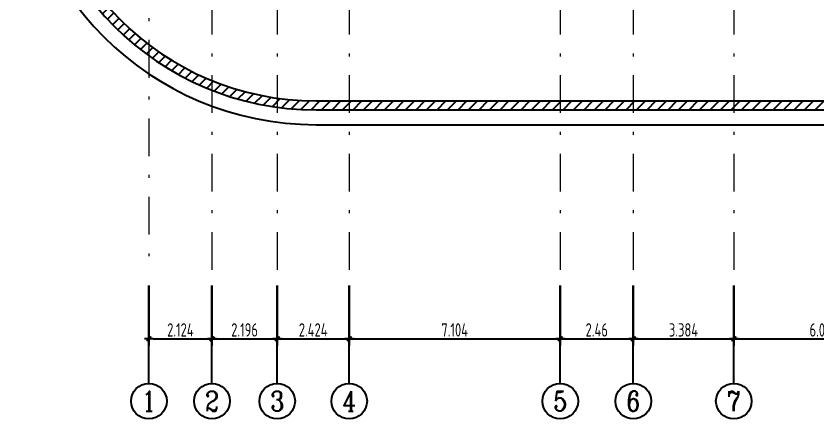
# Model space of a CAD drawing. Header units: metres. Extents: x 0 to 435, y 0 to 273.
# Drawn here: x 134.88 to 161.88, y 7.83 to 21.4 of the extents above; entities that cross this region are included whole.
import ezdxf
from ezdxf.enums import TextEntityAlignment as Align

# ---------------------------------------------------------------- set-up
doc = ezdxf.new("R2010")
doc.units = ezdxf.units.M
doc.header["$MEASUREMENT"] = 0
doc.linetypes.add('B4-PLANS$0$DASHDOT', pattern=[25.4, 12.7, -6.35, 0, -6.35])
doc.layers.get('0').update_dxf_attribs({"plot": 0})
for name, color, linetype in [('A-WL', 7, 'Continuous'), ('YQ_AXIS', 3, 'Continuous'), ('YQ_DIM', 3, 'Continuous')]:
    doc.layers.add(name, color=color, linetype=linetype)
doc.layers.add('Dote', color=1, linetype='B4-PLANS$0$DASHDOT', lineweight=15)
doc.styles.add('YQ_AXIS', font='COMPLEX.SHX', dxfattribs={"width": 0.8, "bigfont": 'GBCBIG.SHX'})
doc.styles.add('YQ_DIM', font='SUPEROS.SHX', dxfattribs={"width": 0.8, "bigfont": 'HZDX.SHX'})
doc.dimstyles.new('yqm0_150', dxfattribs={"dimscale": 0.15, "dimtxt": 3, "dimasz": 1, "dimexe": 1.5, "dimexo": 3, "dimgap": 0.5, "dimtad": 1, "dimdec": 3, "dimdsep": 46, "dimtxsty": 'YQ_DIM', "dimblk": 'YQTICK', "dimcen": 0, "dimclrd": 256, "dimclre": 256, "dimclrt": 7, "dimadec": 1, "dimazin": 2, "dimtfac": 1, "dimtdec": 4, "dimtix": 1, "dimtmove": 2, "dimatfit": 2, "dimfxl": 1, "dimtolj": 1, "dimtzin": 0, "dimarcsym": 0})

# ---------------------------------------------------------------- blocks, each defined once
blk = doc.blocks.new('YQTICK')
blk.add_line((-1, 0), (1, 0))
at = {"const_width": 0.4}
blk.add_lwpolyline([(0.53, 0.53), (-0.53, -0.53)], dxfattribs=at)
blk = doc.blocks.new('*D695')
at = {"layer": 'Defpoints', "color": 0, "transparency": 16777216}
for p in [(139.353, 12.779), (141.477, 12.779), (141.477, 10.529)]:
    blk.add_point(p, dxfattribs=at)
at = {"layer": 'YQ_DIM', "lineweight": -2, "transparency": 16777216}
for p, q in [((139.353, 12.329), (139.353, 10.304)), ((141.477, 12.329), (141.477, 10.304)), ((139.503, 10.529), (141.327, 10.529))]:
    blk.add_line(p, q, dxfattribs=at)
at = {"layer": 'YQ_DIM', "lineweight": -2, "transparency": 16777216, "xscale": 0.15, "yscale": 0.15, "zscale": 0.15, "rotation": 180}
blk.add_blockref('YQTICK', (139.353, 10.529), dxfattribs=at)
at = {"layer": 'YQ_DIM', "lineweight": -2, "transparency": 16777216, "xscale": 0.15, "yscale": 0.15, "zscale": 0.15}
blk.add_blockref('YQTICK', (141.477, 10.529), dxfattribs=at)
at = {"layer": 'YQ_DIM', "color": 7, "transparency": 16777216, "insert": (140.415, 10.829), "char_height": 0.45, "attachment_point": 5, "style": 'YQ_DIM'}
blk.add_mtext('\\A1;2.124', dxfattribs=at)
blk = doc.blocks.new('*D696')
at = {"layer": 'Defpoints', "color": 0, "transparency": 16777216}
for p in [(141.477, 12.779), (143.673, 12.779), (143.673, 10.529)]:
    blk.add_point(p, dxfattribs=at)
at = {"layer": 'YQ_DIM', "lineweight": -2, "transparency": 16777216}
for p, q in [((141.477, 12.329), (141.477, 10.304)), ((143.673, 12.329), (143.673, 10.304)), ((141.627, 10.529), (143.523, 10.529))]:
    blk.add_line(p, q, dxfattribs=at)
at = {"layer": 'YQ_DIM', "lineweight": -2, "transparency": 16777216, "xscale": 0.15, "yscale": 0.15, "zscale": 0.15, "rotation": 180}
blk.add_blockref('YQTICK', (141.477, 10.529), dxfattribs=at)
at = {"layer": 'YQ_DIM', "lineweight": -2, "transparency": 16777216, "xscale": 0.15, "yscale": 0.15, "zscale": 0.15}
blk.add_blockref('YQTICK', (143.673, 10.529), dxfattribs=at)
at = {"layer": 'YQ_DIM', "color": 7, "transparency": 16777216, "insert": (142.575, 10.829), "char_height": 0.45, "attachment_point": 5, "style": 'YQ_DIM'}
blk.add_mtext('\\A1;2.196', dxfattribs=at)
blk = doc.blocks.new('*D697')
at = {"layer": 'Defpoints', "color": 0, "transparency": 16777216}
for p in [(143.673, 12.779), (146.097, 12.779), (146.097, 10.529)]:
    blk.add_point(p, dxfattribs=at)
at = {"layer": 'YQ_DIM', "lineweight": -2, "transparency": 16777216}
for p, q in [((143.673, 12.329), (143.673, 10.304)), ((146.097, 12.329), (146.097, 10.304)), ((143.823, 10.529), (145.947, 10.529))]:
    blk.add_line(p, q, dxfattribs=at)
at = {"layer": 'YQ_DIM', "lineweight": -2, "transparency": 16777216, "xscale": 0.15, "yscale": 0.15, "zscale": 0.15, "rotation": 180}
blk.add_blockref('YQTICK', (143.673, 10.529), dxfattribs=at)
at = {"layer": 'YQ_DIM', "lineweight": -2, "transparency": 16777216, "xscale": 0.15, "yscale": 0.15, "zscale": 0.15}
blk.add_blockref('YQTICK', (146.097, 10.529), dxfattribs=at)
at = {"layer": 'YQ_DIM', "color": 7, "transparency": 16777216, "insert": (144.885, 10.829), "char_height": 0.45, "attachment_point": 5, "style": 'YQ_DIM'}
blk.add_mtext('\\A1;2.424', dxfattribs=at)
blk = doc.blocks.new('*D698')
at = {"layer": 'Defpoints', "color": 0, "transparency": 16777216}
for p in [(146.097, 12.779), (153.201, 12.779), (153.201, 10.529)]:
    blk.add_point(p, dxfattribs=at)
at = {"layer": 'YQ_DIM', "lineweight": -2, "transparency": 16777216}
for p, q in [((146.097, 12.329), (146.097, 10.304)), ((153.201, 12.329), (153.201, 10.304)), ((146.247, 10.529), (153.051, 10.529))]:
    blk.add_line(p, q, dxfattribs=at)
at = {"layer": 'YQ_DIM', "lineweight": -2, "transparency": 16777216, "xscale": 0.15, "yscale": 0.15, "zscale": 0.15, "rotation": 180}
blk.add_blockref('YQTICK', (146.097, 10.529), dxfattribs=at)
at = {"layer": 'YQ_DIM', "lineweight": -2, "transparency": 16777216, "xscale": 0.15, "yscale": 0.15, "zscale": 0.15}
blk.add_blockref('YQTICK', (153.201, 10.529), dxfattribs=at)
at = {"layer": 'YQ_DIM', "color": 7, "transparency": 16777216, "insert": (149.649, 10.829), "char_height": 0.45, "attachment_point": 5, "style": 'YQ_DIM'}
blk.add_mtext('\\A1;7.104', dxfattribs=at)
blk = doc.blocks.new('*D699')
at = {"layer": 'Defpoints', "color": 0, "transparency": 16777216}
for p in [(153.201, 12.779), (155.661, 12.779), (155.661, 10.529)]:
    blk.add_point(p, dxfattribs=at)
at = {"layer": 'YQ_DIM', "lineweight": -2, "transparency": 16777216}
for p, q in [((153.201, 12.329), (153.201, 10.304)), ((155.661, 12.329), (155.661, 10.304)), ((153.351, 10.529), (155.511, 10.529))]:
    blk.add_line(p, q, dxfattribs=at)
at = {"layer": 'YQ_DIM', "lineweight": -2, "transparency": 16777216, "xscale": 0.15, "yscale": 0.15, "zscale": 0.15, "rotation": 180}
blk.add_blockref('YQTICK', (153.201, 10.529), dxfattribs=at)
at = {"layer": 'YQ_DIM', "lineweight": -2, "transparency": 16777216, "xscale": 0.15, "yscale": 0.15, "zscale": 0.15}
blk.add_blockref('YQTICK', (155.661, 10.529), dxfattribs=at)
at = {"layer": 'YQ_DIM', "color": 7, "transparency": 16777216, "insert": (154.431, 10.829), "char_height": 0.45, "attachment_point": 5, "style": 'YQ_DIM'}
blk.add_mtext('\\A1;2.46', dxfattribs=at)
blk = doc.blocks.new('*D700')
at = {"layer": 'Defpoints', "color": 0, "transparency": 16777216}
for p in [(155.661, 12.779), (159.045, 12.779), (159.045, 10.529)]:
    blk.add_point(p, dxfattribs=at)
at = {"layer": 'YQ_DIM', "lineweight": -2, "transparency": 16777216}
for p, q in [((155.661, 12.329), (155.661, 10.304)), ((159.045, 12.329), (159.045, 10.304)), ((155.811, 10.529), (158.895, 10.529))]:
    blk.add_line(p, q, dxfattribs=at)
at = {"layer": 'YQ_DIM', "lineweight": -2, "transparency": 16777216, "xscale": 0.15, "yscale": 0.15, "zscale": 0.15, "rotation": 180}
blk.add_blockref('YQTICK', (155.661, 10.529), dxfattribs=at)
at = {"layer": 'YQ_DIM', "lineweight": -2, "transparency": 16777216, "xscale": 0.15, "yscale": 0.15, "zscale": 0.15}
blk.add_blockref('YQTICK', (159.045, 10.529), dxfattribs=at)
at = {"layer": 'YQ_DIM', "color": 7, "transparency": 16777216, "insert": (157.353, 10.829), "char_height": 0.45, "attachment_point": 5, "style": 'YQ_DIM'}
blk.add_mtext('\\A1;3.384', dxfattribs=at)
blk = doc.blocks.new('*D701')
at = {"layer": 'Defpoints', "color": 0, "transparency": 16777216}
for p in [(159.045, 12.779), (165.129, 12.779), (165.129, 10.529)]:
    blk.add_point(p, dxfattribs=at)
at = {"layer": 'YQ_DIM', "lineweight": -2, "transparency": 16777216}
for p, q in [((159.045, 12.329), (159.045, 10.304)), ((165.129, 12.329), (165.129, 10.304)), ((159.195, 10.529), (164.979, 10.529))]:
    blk.add_line(p, q, dxfattribs=at)
at = {"layer": 'YQ_DIM', "lineweight": -2, "transparency": 16777216, "xscale": 0.15, "yscale": 0.15, "zscale": 0.15, "rotation": 180}
blk.add_blockref('YQTICK', (159.045, 10.529), dxfattribs=at)
at = {"layer": 'YQ_DIM', "lineweight": -2, "transparency": 16777216, "xscale": 0.15, "yscale": 0.15, "zscale": 0.15}
blk.add_blockref('YQTICK', (165.129, 10.529), dxfattribs=at)
at = {"layer": 'YQ_DIM', "color": 7, "transparency": 16777216, "insert": (162.087, 10.829), "char_height": 0.45, "attachment_point": 5, "style": 'YQ_DIM'}
blk.add_mtext('\\A1;6.084', dxfattribs=at)

msp = doc.modelspace()

# ---------------------------------------------------------------- hatches: boundary and pattern name
at = {"layer": 'A-WL'}
h = msp.add_hatch(dxfattribs=at)
h.set_pattern_fill('ANSI31', color=256, scale=2)
h.paths.add_polyline_path([(135.3811, 48.9767), (135.3811, 27.8394, 0.4142135), (144.9811, 18.2394), (179.2625, 18.2394, 0.6452898), (192.1923, 46.8326), (184.0552, 56.0834, -0.0027088), (183.6225, 55.7949, -0.1604971), (154.6257, 47.9409)])
h.paths.add_polyline_path([(154.6096, 47.6413, 0.1604971), (183.7876, 55.5444, 0.0013422), (184.0038, 55.6877), (191.967, 46.6344, -0.6452898), (179.2625, 18.5394), (144.9811, 18.5394, -0.4142135), (135.6811, 27.8394), (135.6811, 48.6601)], flags=16)

# ---------------------------------------------------------------- linework, layer by layer
for points in [[(179.2625, 17.7394, 0.6452898), (192.5677, 47.1628), (184.1388, 56.7455, -0.0050225), (183.3473, 56.2123, -0.1604971), (154.6526, 48.4402), (134.8811, 49.5043), (134.8811, 27.8394, 0.4142135), (144.9811, 17.7394)], [(179.2625, 18.2394, 0.6452898), (192.1923, 46.8326), (184.0552, 56.0834, -0.0027088), (183.6225, 55.7949, -0.1604971), (154.6257, 47.9409), (135.3811, 48.9767), (135.3811, 27.8394, 0.4142135), (144.9811, 18.2394)], [(154.6096, 47.6413), (135.6811, 48.6601), (135.6811, 27.8394, 0.4142135), (144.9811, 18.5394), (179.2625, 18.5394, 0.6452898), (191.967, 46.6344), (184.0038, 55.6877, -0.0013422), (183.7876, 55.5444, -0.1604971)]]:
    msp.add_lwpolyline(points, format="xyb", close=True, dxfattribs=at)
at = {"layer": 'Dote', "ltscale": 0.1}
for p, q in [((141.4771, 56.3634), (141.4771, 12.7794)), ((143.6731, 56.3634), (143.6731, 12.7794)), ((146.0971, 56.3634), (146.0971, 12.7794)), ((153.2011, 56.3634), (153.2011, 12.7794)), ((155.6611, 56.3634), (155.6611, 12.7794)), ((159.0451, 56.3634), (159.0451, 12.7794)), ((139.3531, 23.2314), (139.3531, 12.7794))]:
    msp.add_line(p, q, dxfattribs=at)
at = {"layer": 'YQ_AXIS'}
for p, q in [((139.3531, 9.0294), (139.3531, 12.3294)), ((141.4771, 9.0294), (141.4771, 12.3294)), ((143.6731, 9.0294), (143.6731, 12.3294)), ((146.0971, 9.0294), (146.0971, 12.3294)), ((153.2011, 9.0294), (153.2011, 12.3294)), ((155.6611, 9.0294), (155.6611, 12.3294)), ((159.0451, 9.0294), (159.0451, 12.3294))]:
    msp.add_line(p, q, dxfattribs=at)
for centre in [(139.3531, 8.4294), (141.4771, 8.4294), (143.6731, 8.4294), (146.0971, 8.4294), (153.2011, 8.4294), (155.6611, 8.4294), (159.0451, 8.4294)]:
    msp.add_circle(centre, 0.6, dxfattribs=at)

# ---------------------------------------------------------------- texts
at = {"layer": 'YQ_AXIS', "color": 7, "style": 'YQ_AXIS', "width": 0.8}
for s, p in [('1', (139.3531, 8.4294)), ('2', (141.4771, 8.4294)), ('3', (143.6731, 8.4294)), ('4', (146.0971, 8.4294)), ('5', (153.2011, 8.4294)), ('6', (155.6611, 8.4294)), ('7', (159.0451, 8.4294))]:
    msp.add_text(s, height=0.675, dxfattribs=at).set_placement(p, align=Align.MIDDLE)

# ---------------------------------------------------------------- dimensions: what is measured, and where the dimension line sits
at = {"layer": 'YQ_DIM'}
for base, p1, p2, picture, middle in [((141.4771, 10.5294), (139.3531, 12.7794), (141.4771, 12.7794), '*D695', (140.4151, 10.8294)), ((143.6731, 10.5294), (141.4771, 12.7794), (143.6731, 12.7794), '*D696', (142.5751, 10.8294)), ((146.0971, 10.5294), (143.6731, 12.7794), (146.0971, 12.7794), '*D697', (144.8851, 10.8294)), ((153.2011, 10.5294), (146.0971, 12.7794), (153.2011, 12.7794), '*D698', (149.6491, 10.8294)), ((155.6611, 10.5294), (153.2011, 12.7794), (155.6611, 12.7794), '*D699', (154.4311, 10.8294)), ((159.0451, 10.5294), (155.6611, 12.7794), (159.0451, 12.7794), '*D700', (157.3531, 10.8294)), ((165.1291, 10.5294), (159.0451, 12.7794), (165.1291, 12.7794), '*D701', (162.0871, 10.8294))]:
    dim = msp.add_linear_dim(base=base, p1=p1, p2=p2, dimstyle='yqm0_150', dxfattribs=at)
    dim.commit()
    dim.dimension.update_dxf_attribs({"geometry": picture, "text_midpoint": middle})

doc.saveas('drawing.dxf')
